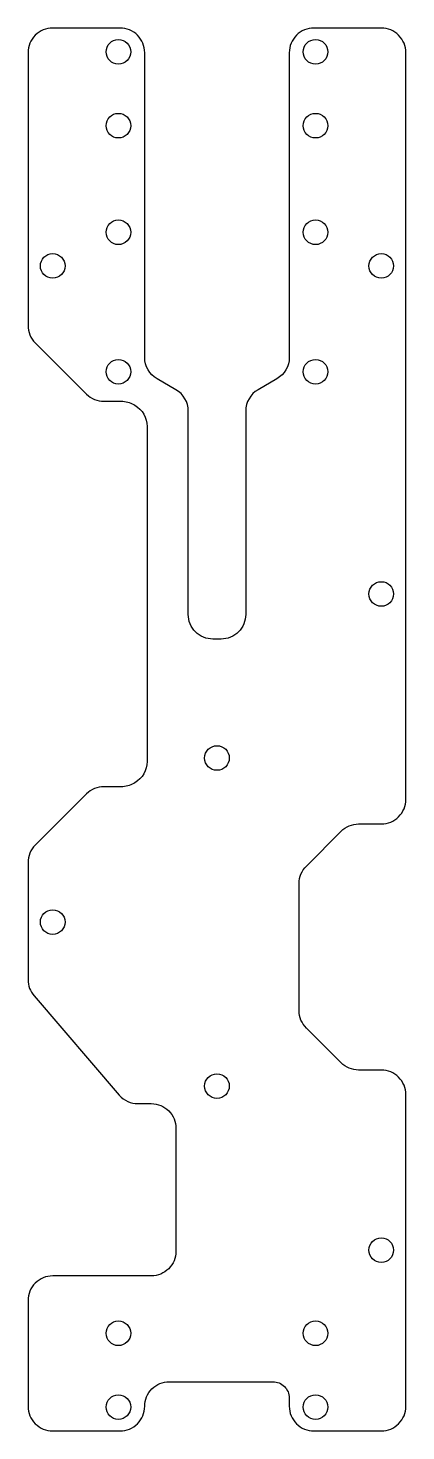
# Model space of a CAD drawing. Header units: millimetres. Extents: x 16 to 62, y 22 to 193.
import ezdxf

# ---------------------------------------------------------------- set-up
doc = ezdxf.new("R2010")
doc.units = ezdxf.units.MM

msp = doc.modelspace()

# ---------------------------------------------------------------- linework, layer by layer
msp.add_lwpolyline([(26.85, 193.31), (18.65, 193.31, 0.414214), (15.65, 190.31), (15.65, 157.05, 0.198912), (16.53, 154.93), (22.77, 148.69, 0.198912), (24.9, 147.81), (27.01, 147.81, -0.131652), (28.51, 147.41), (28.65, 147.33, -0.267949), (30.15, 144.73), (30.15, 103.89, -0.267949), (28.65, 101.3), (28.51, 101.21, -0.131652), (27.01, 100.81), (24.9, 100.81, 0.198912), (22.77, 99.93), (16.53, 93.69, 0.198912), (15.65, 91.57), (15.65, 77.27, 0.179033), (16.38, 75.32), (26.76, 63.21, 0.218944), (29.03, 62.17), (30.65, 62.17, -0.414214), (33.65, 59.17), (33.65, 44.17, -0.414214), (30.65, 41.17), (18.65, 41.17, 0.414214), (15.65, 38.17), (15.65, 25.27, 0.414214), (18.65, 22.27), (26.85, 22.27, 0.414214), (29.85, 25.27, -0.414214), (32.85, 28.27), (45.45, 28.27, -0.414214), (47.45, 26.27), (47.45, 25.27, 0.414214), (50.45, 22.27), (58.65, 22.27, 0.414214), (61.65, 25.27), (61.65, 63.27, 0.414214), (58.65, 66.27), (55.9, 66.27, -0.198912), (53.77, 67.14), (49.53, 71.39, -0.198912), (48.65, 73.51), (48.65, 89.02, -0.198912), (49.53, 91.14), (53.77, 95.39, -0.198912), (55.9, 96.27), (58.65, 96.27, 0.414214), (61.65, 99.27), (61.65, 190.31, 0.414214), (58.65, 193.31), (50.45, 193.31, 0.414214), (47.45, 190.31), (47.45, 153.14, -0.267949), (45.95, 150.55), (43.65, 149.22, 0.267949), (42.15, 146.62), (42.15, 121.81, -0.414214), (39.15, 118.81), (38.15, 118.81, -0.414214), (35.15, 121.81), (35.15, 146.62, 0.267949), (33.65, 149.22), (31.35, 150.55, -0.267949), (29.85, 153.14), (29.85, 190.31, 0.414214)], format="xyb", close=True)
for centre in [(26.65, 190.41), (50.65, 190.41), (26.65, 181.41), (50.65, 181.41), (26.65, 168.41), (50.65, 168.41), (18.65, 164.31), (58.65, 164.31), (26.65, 151.41), (50.65, 151.41), (58.65, 124.31), (38.65, 104.31), (18.65, 84.31), (38.65, 64.31), (58.65, 44.31), (26.65, 34.17), (50.65, 34.17), (26.65, 25.17), (50.65, 25.17)]:
    msp.add_circle(centre, 1.5)

doc.saveas('drawing.dxf')
